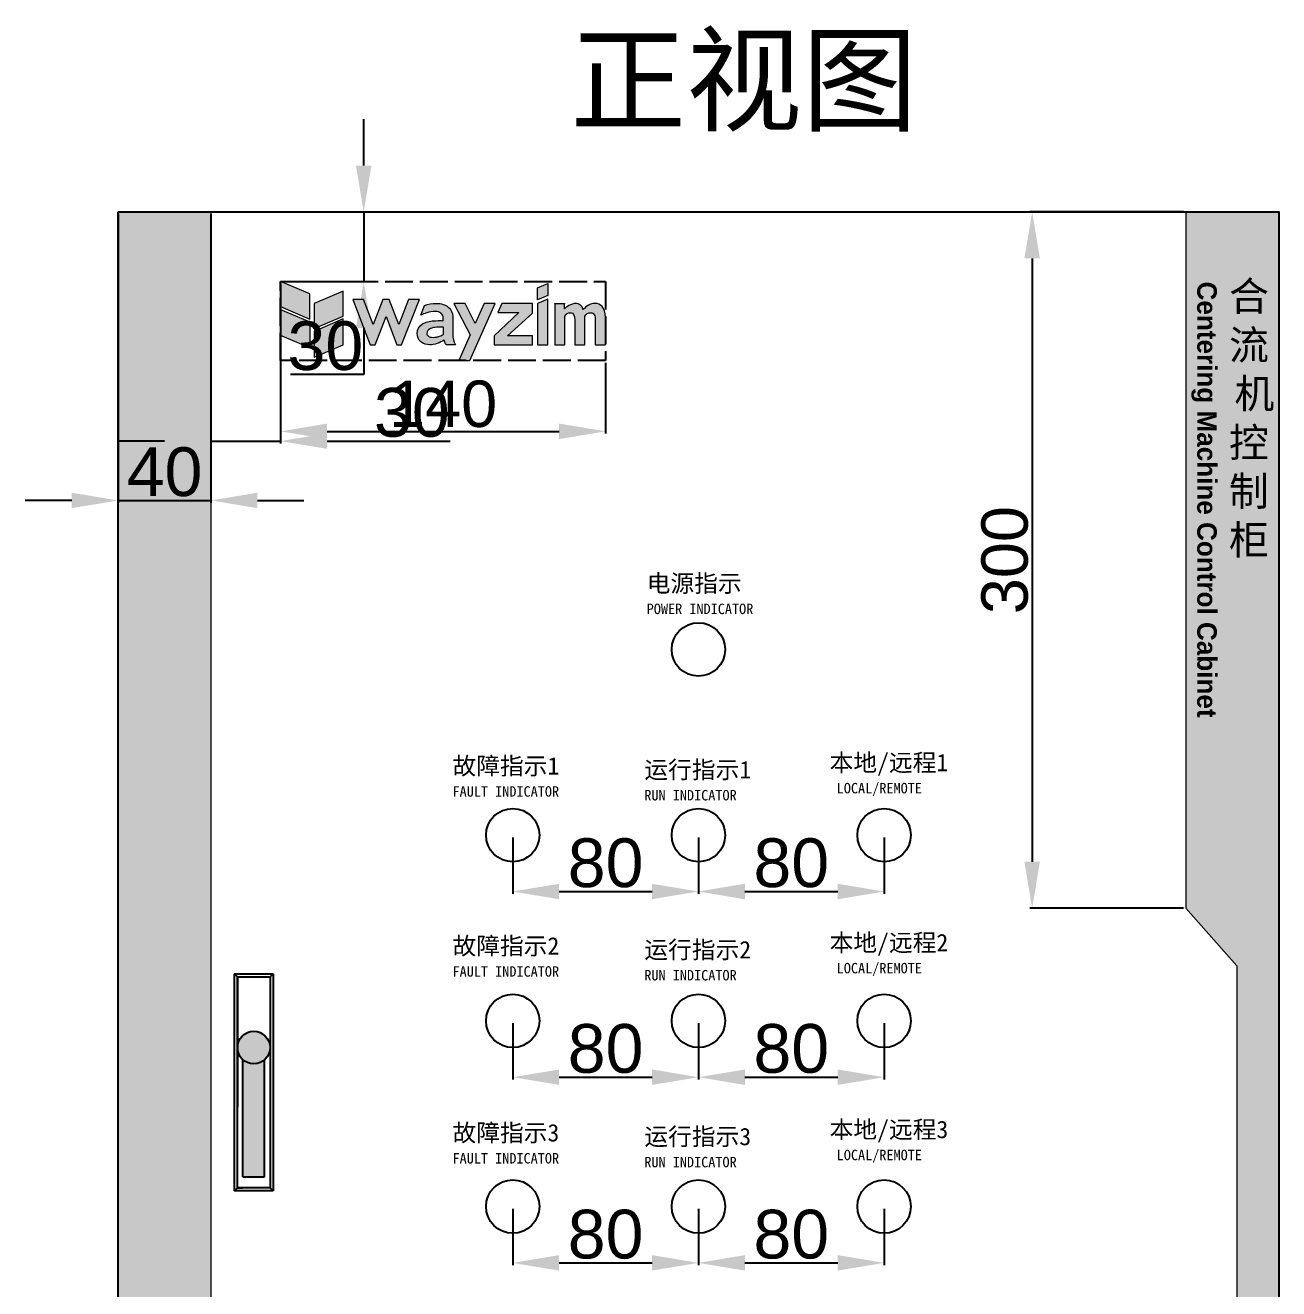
# Model space of a CAD drawing. Header units: millimetres. Extents: x -3630 to 1270, y -52213 to -49192.
# Drawn here: x -440 to 100, y -51801 to -51256 of the extents above; entities that cross this region are included whole.
import ezdxf

# ---------------------------------------------------------------- set-up
doc = ezdxf.new("R2010")
doc.units = ezdxf.units.MM
doc.linetypes.add('ACAD_ISO02W100', pattern=[15, 12, -3])
doc.layers.add('7', color=7, linetype='Continuous')
doc.layers.add('RA_SYMS', color=7, linetype='Continuous')
doc.layers.add('图层 1', color=7, linetype='Continuous', lineweight=0)
doc.layers.add('标注', color=3, linetype='Continuous', lineweight=0)
doc.styles.get("Standard").update_dxf_attribs({"font": 'arial.ttf'})
doc.dimstyles.new('ISO-25$0', dxfattribs={"dimscale": 2, "dimtxt": 6, "dimasz": 6, "dimexe": 0.5, "dimexo": 0.5, "dimgap": 0.762, "dimtad": 1, "dimtoh": 1, "dimdsep": 46, "dimtxsty": 'Standard', "dimcen": 2.5, "dimclrd": 1, "dimclre": 1, "dimclrt": 1, "dimadec": 0, "dimazin": 0, "dimtfac": 1, "dimtmove": 0, "dimatfit": 3, "dimfxl": 1, "dimtzin": 0, "dimarcsym": 0})

# ---------------------------------------------------------------- blocks, each defined once
blk = doc.blocks.new('MBS')
h = blk.add_hatch(color=7)
h.paths.add_polyline_path([(7096.3, -7942.2, 1), (7066.3, -7942.2, 1)])
h.paths.add_polyline_path([(7091.3, -7953.4, -0.381966), (7071.3, -7953.4), (7071.3, -8061.2), (7091.3, -8061.2)])
at = {"color": 7}
for p, q in [((7063.3, -7874.2), (7066.3, -7874.2)), ((7066.3, -7877.2), (7063.3, -7874.2)), ((7063.3, -7874.2), (7063.3, -8074.2)), ((7066.3, -7874.2), (7096.3, -7874.2)), ((7066.3, -7877.2), (7096.3, -7877.2)), ((7066.3, -8071.2), (7066.3, -7877.2)), ((7066.3, -7877.2), (7066.3, -7997.2)), ((7066.3, -7877.2), (7066.3, -7927.2)), ((7096.3, -7874.2), (7099.3, -7874.2)), ((7096.3, -7877.2), (7099.3, -7874.2)), ((7096.3, -7877.2), (7096.3, -8071.2)), ((7099.3, -7874.2), (7099.3, -8074.2)), ((7071.3, -8061.2), (7071.3, -7953.4)), ((7091.3, -8061.2), (7091.3, -7953.4)), ((7071.3, -8061.2), (7091.3, -8061.2)), ((7066.3, -8071.2), (7063.3, -8074.2)), ((7066.3, -8074.2), (7063.3, -8074.2)), ((7066.3, -8071.2), (7071.3, -8071.2)), ((7096.3, -8071.2), (7066.3, -8071.2)), ((7096.3, -8074.2), (7066.3, -8074.2)), ((7096.3, -8071.2), (7091.3, -8071.2)), ((7096.3, -8071.2), (7099.3, -8074.2)), ((7099.3, -8074.2), (7096.3, -8074.2))]:
    blk.add_line(p, q, dxfattribs=at)
blk.add_circle((7081.3, -7942.2), 15, dxfattribs=at)
blk = doc.blocks.new('*D116')
at = {"layer": 'Defpoints', "color": 0, "transparency": 16777216}
for p in [(-399.77, -51336.67), (-359.77, -51336.67), (-359.77, -51460.97)]:
    blk.add_point(p, dxfattribs=at)
at = {"layer": '标注', "lineweight": -2, "transparency": 16777216}
for p, q in [((-399.77, -51337.67), (-399.77, -51461.97)), ((-359.77, -51337.67), (-359.77, -51461.97)), ((-419.77, -51460.97), (-439.77, -51460.97)), ((-399.77, -51460.97), (-359.77, -51460.97)), ((-339.77, -51460.97), (-319.77, -51460.97))]:
    blk.add_line(p, q, dxfattribs=at)
at = {"layer": '标注', "transparency": 16777216}
for points in [[(-419.77, -51457.63), (-419.77, -51464.3), (-399.77, -51460.97)], [(-339.77, -51457.63), (-339.77, -51464.3), (-359.77, -51460.97)]]:
    blk.add_solid(points, dxfattribs=at)
at = {"layer": '标注', "transparency": 16777216, "insert": (-379.77, -51448.72), "char_height": 12, "attachment_point": 5}
blk.add_mtext('{\\H1.75x;40}', dxfattribs=at)
blk = doc.blocks.new('*D108')
at = {"layer": 'Defpoints', "color": 0, "transparency": 16777216}
for p in [(-359.77, -51336.67), (-329.77, -51366.67), (-329.77, -51435.41)]:
    blk.add_point(p, dxfattribs=at)
at = {"layer": '标注', "lineweight": -2, "transparency": 16777216}
for p, q in [((-359.77, -51337.67), (-359.77, -51436.41)), ((-329.77, -51367.67), (-329.77, -51436.41)), ((-379.77, -51435.41), (-399.77, -51435.41)), ((-359.77, -51435.41), (-329.77, -51435.41)), ((-309.77, -51435.41), (-256.73, -51435.41))]:
    blk.add_line(p, q, dxfattribs=at)
at = {"layer": '标注', "transparency": 16777216}
for points in [[(-379.77, -51432.08), (-379.77, -51438.74), (-359.77, -51435.41)], [(-309.77, -51432.08), (-309.77, -51438.74), (-329.77, -51435.41)]]:
    blk.add_solid(points, dxfattribs=at)
at = {"layer": '标注', "transparency": 16777216, "insert": (-273.25, -51423.16), "char_height": 12, "attachment_point": 5}
blk.add_mtext('{\\H1.75x;30}', dxfattribs=at)
blk = doc.blocks.new('*D109')
at = {"layer": 'Defpoints', "color": 0, "transparency": 16777216}
for p in [(-359.77, -51336.67), (-329.77, -51366.67), (-293.97, -51366.67)]:
    blk.add_point(p, dxfattribs=at)
at = {"layer": '标注', "lineweight": -2, "transparency": 16777216}
for p, q in [((-293.97, -51316.67), (-293.97, -51296.67)), ((-358.77, -51336.67), (-292.97, -51336.67)), ((-293.97, -51336.67), (-293.97, -51366.67)), ((-328.77, -51366.67), (-292.97, -51366.67)), ((-293.97, -51386.67), (-293.97, -51406.67)), ((-293.97, -51406.67), (-325.49, -51406.67))]:
    blk.add_line(p, q, dxfattribs=at)
at = {"layer": '标注', "transparency": 16777216}
for points in [[(-297.31, -51316.67), (-290.64, -51316.67), (-293.97, -51336.67)], [(-297.31, -51386.67), (-290.64, -51386.67), (-293.97, -51366.67)]]:
    blk.add_solid(points, dxfattribs=at)
at = {"layer": '标注', "transparency": 16777216, "insert": (-310.49, -51394.42), "char_height": 12, "attachment_point": 5}
blk.add_mtext('{\\H1.75x;30}', dxfattribs=at)
blk = doc.blocks.new('Block_1')
at = {"layer": '图层 1', "true_color": 0x016297, "transparency": 33554687}
h = blk.add_hatch(color=144, dxfattribs=at)
h.dxf.hatch_style = 2
h.paths.add_polyline_path([(36.46, -77.81), (36.46, -94.92), (56.58, -103.64), (56.58, -86.35)])
at = {"layer": '图层 1', "true_color": 0x6ec6da, "transparency": 33554687}
h = blk.add_hatch(color=133, dxfattribs=at)
h.dxf.hatch_style = 2
h.paths.add_polyline_path([(59.64, -92.88), (59.64, -110.28), (79.76, -101.63), (79.76, -84.34)])
at = {"layer": '图层 1', "true_color": 0x016297, "transparency": 33554687}
h = blk.add_hatch(color=144, dxfattribs=at)
h.dxf.hatch_style = 2
h.paths.add_polyline_path([(36.46, -97.07), (56.58, -105.61), (56.58, -123.49), (36.46, -114.95)])
h = blk.add_hatch(color=144, dxfattribs=at)
h.dxf.hatch_style = 2
h.paths.add_polyline_path([(59.64, -112.21), (59.64, -130.02), (79.76, -121.48), (79.76, -103.6)])
at = {"layer": '图层 1'}
for points in [[(36.46, -77.81), (36.46, -94.92), (56.58, -103.64), (56.58, -86.35)], [(59.64, -92.88), (59.64, -110.28), (79.76, -101.63), (79.76, -84.34)], [(36.46, -97.07), (56.58, -105.61), (56.58, -123.49), (36.46, -114.95)], [(59.64, -112.21), (59.64, -130.02), (79.76, -121.48), (79.76, -103.6)]]:
    blk.add_lwpolyline(points, close=True, dxfattribs=at)
blk = doc.blocks.new('Block_3')
at = {"layer": '图层 1', "true_color": 0x016297, "transparency": 33554687}
h = blk.add_hatch(color=144, dxfattribs=at)
h.dxf.hatch_style = 2
edge = h.paths.add_edge_path()
edge.add_spline(control_points=[(253.68, -121.48), (253.68, -121.48), (253.68, -104.47), (253.68, -104.47), (253.68, -102.93), (253.44, -101.68), (252.96, -100.72), (252.47, -99.77), (251.8, -99.46), (250.99, -99.29), (248.79, -98.84), (247.2, -100.51), (246.41, -101.76), (246.41, -101.76), (246.41, -121.48), (246.41, -121.48), (246.41, -121.48), (239.57, -121.48), (239.57, -121.48), (239.57, -121.48), (239.57, -104.47), (239.57, -104.47), (239.57, -100.55), (238.14, -99.46), (237.33, -99.29), (234.55, -98.73), (233.26, -100.67), (232.76, -101.76), (232.76, -101.76), (232.76, -121.48), (232.76, -121.48), (232.76, -121.48), (225.71, -121.48), (225.71, -121.48), (225.71, -121.48), (225.71, -93.18), (225.71, -93.18), (225.71, -93.18), (232.37, -93.18), (232.37, -93.18), (232.37, -93.18), (232.37, -96.73), (232.37, -96.73), (233.68, -95.42), (236.68, -92.88), (240.66, -92.88), (242.25, -92.88), (244.71, -94.11), (245.21, -97.27), (245.92, -96.59), (248.61, -92.88), (253.94, -92.88), (256.59, -92.88), (260.79, -95.48), (260.79, -102.65), (260.79, -102.65), (260.79, -121.48), (260.79, -121.48), (260.79, -121.48), (253.68, -121.48), (253.68, -121.48)], knot_values=[0, 0, 0, 0, 1, 1, 1, 2, 2, 2, 3, 3, 3, 4, 4, 4, 5, 5, 5, 6, 6, 6, 7, 7, 7, 8, 8, 8, 9, 9, 9, 10, 10, 10, 11, 11, 11, 12, 12, 12, 13, 13, 13, 14, 14, 14, 15, 15, 15, 16, 16, 16, 17, 17, 17, 18, 18, 18, 19, 19, 19, 20, 20, 20, 20], degree=3, periodic=0)
h = blk.add_hatch(color=144, dxfattribs=at)
h.dxf.hatch_style = 2
h.paths.add_polyline_path([(232.37, -93.23), (225.71, -93.23), (225.71, -92.88), (232.37, -92.88)])
at = {"layer": '图层 1'}
blk.add_lwpolyline([(232.37, -93.23), (225.71, -93.23), (225.71, -92.88), (232.37, -92.88)], close=True, dxfattribs=at)
blk.add_open_spline([(253.68, -121.48), (253.68, -121.48), (253.68, -104.47), (253.68, -104.47), (253.68, -102.93), (253.44, -101.68), (252.96, -100.72), (252.47, -99.77), (251.8, -99.46), (250.99, -99.29), (248.79, -98.84), (247.2, -100.51), (246.41, -101.76), (246.41, -101.76), (246.41, -121.48), (246.41, -121.48), (246.41, -121.48), (239.57, -121.48), (239.57, -121.48), (239.57, -121.48), (239.57, -104.47), (239.57, -104.47), (239.57, -100.55), (238.14, -99.46), (237.33, -99.29), (234.55, -98.73), (233.26, -100.67), (232.76, -101.76), (232.76, -101.76), (232.76, -121.48), (232.76, -121.48), (232.76, -121.48), (225.71, -121.48), (225.71, -121.48), (225.71, -121.48), (225.71, -93.18), (225.71, -93.18), (225.71, -93.18), (232.37, -93.18), (232.37, -93.18), (232.37, -93.18), (232.37, -96.73), (232.37, -96.73), (233.68, -95.42), (236.68, -92.88), (240.66, -92.88), (242.25, -92.88), (244.71, -94.11), (245.21, -97.27), (245.92, -96.59), (248.61, -92.88), (253.94, -92.88), (256.59, -92.88), (260.79, -95.48), (260.79, -102.65), (260.79, -102.65), (260.79, -121.48), (260.79, -121.48), (260.79, -121.48), (253.68, -121.48), (253.68, -121.48)], degree=3, knots=[0, 0, 0, 0, 1, 1, 1, 2, 2, 2, 3, 3, 3, 4, 4, 4, 5, 5, 5, 6, 6, 6, 7, 7, 7, 8, 8, 8, 9, 9, 9, 10, 10, 10, 11, 11, 11, 12, 12, 12, 13, 13, 13, 14, 14, 14, 15, 15, 15, 16, 16, 16, 17, 17, 17, 18, 18, 18, 19, 19, 19, 20, 20, 20, 20], dxfattribs=at)
blk = doc.blocks.new('Block_2')
at = {"layer": '图层 1', "true_color": 0x6ec6da, "transparency": 33554687}
h = blk.add_hatch(color=133, dxfattribs=at)
h.dxf.hatch_style = 2
h.paths.add_polyline_path([(213.85, -82.13), (220.87, -79.15), (220.86, -87.46), (213.85, -90.43)])
at = {"layer": '图层 1', "true_color": 0x016297, "transparency": 33554687}
h = blk.add_hatch(color=144, dxfattribs=at)
h.dxf.hatch_style = 2
edge = h.paths.add_edge_path()
edge.add_spline(control_points=[(119.97, -121.48), (119.97, -121.48), (116.79, -121.48), (116.79, -121.48), (116.79, -121.48), (109.26, -101.96), (109.26, -101.96), (109.26, -101.96), (101.75, -121.48), (101.75, -121.48), (101.75, -121.48), (98.37, -121.48), (98.37, -121.48), (98.37, -121.48), (86.35, -90.23), (86.35, -90.23), (86.35, -90.23), (93.78, -90.23), (93.78, -90.23), (93.78, -90.23), (100.42, -107.51), (100.42, -107.51), (100.42, -107.51), (107.09, -90.23), (107.09, -90.23), (107.09, -90.23), (111.48, -90.23), (111.48, -90.23), (111.48, -90.23), (118.14, -107.49), (118.14, -107.49), (118.14, -107.49), (124.78, -90.23), (124.78, -90.23), (124.78, -90.23), (132.23, -90.23), (132.23, -90.23), (132.23, -90.23), (119.97, -121.48), (119.97, -121.48)], knot_values=[0, 0, 0, 0, 1, 1, 1, 2, 2, 2, 3, 3, 3, 4, 4, 4, 5, 5, 5, 6, 6, 6, 7, 7, 7, 8, 8, 8, 9, 9, 9, 10, 10, 10, 11, 11, 11, 12, 12, 12, 13, 13, 13, 13], degree=3, periodic=0)
h = blk.add_hatch(color=144, dxfattribs=at)
h.dxf.hatch_style = 2
edge = h.paths.add_edge_path()
edge.add_spline(control_points=[(148.9, -114.19), (148.65, -114.35), (148.28, -114.55), (147.82, -114.8), (147.35, -115.04), (146.78, -115.29), (146.1, -115.54), (145.42, -115.8), (144.72, -116), (144, -116.13), (143.27, -116.26), (142.51, -116.32), (141.7, -116.32), (140.25, -116.32), (139.17, -116.06), (138.46, -115.54), (137.75, -115.03), (137.4, -114.31), (137.4, -113.37), (137.4, -112.05), (138.22, -111.02), (139.87, -110.28), (141.22, -109.7), (142.7, -109.37), (144.31, -109.29), (145.92, -109.21), (147.45, -109.17), (148.9, -109.17), (148.9, -109.17), (148.9, -114.19), (148.9, -114.19)], knot_values=[0, 0, 0, 0, 1, 1, 1, 2, 2, 2, 3, 3, 3, 4, 4, 4, 5, 5, 5, 6, 6, 6, 7, 7, 7, 8, 8, 8, 9, 9, 9, 10, 10, 10, 10], degree=3, periodic=0)
edge = h.paths.add_edge_path()
edge.add_spline(control_points=[(155.46, -116.11), (155.46, -116.11), (155.46, -104.2), (155.46, -104.2), (155.46, -100.18), (154.38, -97.27), (152.23, -95.5), (150.1, -93.75), (147.63, -92.88), (143.78, -92.88), (140.91, -92.88), (138.25, -93.37), (135.78, -94.35), (135.78, -94.35), (133.24, -100.91), (133.24, -100.91), (135.2, -100.06), (139.25, -98.4), (143.12, -98.4), (144.83, -98.4), (146.18, -98.8), (147.16, -99.59), (148.18, -100.35), (148.68, -101.56), (148.68, -103.2), (148.68, -103.2), (148.68, -104.82), (148.68, -104.82), (148.62, -104.82), (148.22, -104.8), (147.5, -104.75), (146.77, -104.7), (143.64, -104.74), (142.24, -104.87), (140.84, -105), (139.44, -105.24), (138.03, -105.58), (136.61, -105.93), (135.43, -106.42), (134.48, -107.06), (132.04, -108.74), (130.82, -110.88), (130.82, -113.48), (130.82, -115.92), (131.64, -117.88), (133.29, -119.33), (134.94, -120.79), (137.59, -121.48), (139.21, -121.48), (141.18, -121.48), (142.58, -121.19), (144.55, -120.52), (146.45, -119.89), (148.04, -119.08), (149.26, -118.36), (149.92, -120.36), (150.85, -121.48), (150.85, -121.48), (150.85, -121.48), (157.25, -121.48), (157.25, -121.48), (157.18, -121.44), (155.46, -118.56), (155.46, -116.11)], knot_values=[0, 0, 0, 0, 1, 1, 1, 2, 2, 2, 3, 3, 3, 4, 4, 4, 5, 5, 5, 6, 6, 6, 7, 7, 7, 8, 8, 8, 9, 9, 9, 10, 10, 10, 11, 11, 11, 12, 12, 12, 13, 13, 13, 14, 14, 14, 15, 15, 15, 16, 16, 16, 17, 17, 17, 18, 18, 18, 19, 19, 19, 20, 20, 20, 21, 21, 21, 21], degree=3, periodic=0)
h = blk.add_hatch(color=144, dxfattribs=at)
h.dxf.hatch_style = 2
edge = h.paths.add_edge_path()
edge.add_spline(control_points=[(167.11, -132.34), (167.11, -132.34), (159.52, -132.34), (159.52, -132.34), (159.52, -132.34), (167.37, -114.57), (167.37, -114.57), (167.37, -114.57), (156.03, -92.88), (156.03, -92.88), (156.03, -92.88), (163.89, -92.88), (163.89, -92.88), (163.89, -92.88), (170.8, -106.79), (170.8, -106.79), (170.8, -106.79), (176.94, -92.88), (176.94, -92.88), (176.94, -92.88), (184.52, -92.88), (184.52, -92.88), (184.52, -92.88), (167.11, -132.34), (167.11, -132.34)], knot_values=[0, 0, 0, 0, 1, 1, 1, 2, 2, 2, 3, 3, 3, 4, 4, 4, 5, 5, 5, 6, 6, 6, 7, 7, 7, 8, 8, 8, 8], degree=3, periodic=0)
h = blk.add_hatch(color=144, dxfattribs=at)
h.dxf.hatch_style = 2
edge = h.paths.add_edge_path()
edge.add_spline(control_points=[(193.08, -115.15), (193.08, -115.15), (210.31, -115.15), (210.31, -115.15), (210.31, -115.15), (210.31, -121.48), (210.31, -121.48), (210.31, -121.48), (183.9, -121.48), (183.9, -121.48), (183.9, -121.48), (183.9, -115.2), (183.9, -115.2), (183.9, -115.2), (201.01, -99.21), (201.01, -99.21), (201.01, -99.21), (186.3, -99.21), (186.3, -99.21), (186.3, -99.21), (189.13, -92.88), (189.13, -92.88), (189.13, -92.88), (210.31, -92.88), (210.31, -92.88), (210.31, -92.88), (210.31, -99.51), (210.31, -99.51), (210.31, -99.51), (193.08, -115.15), (193.08, -115.15)], knot_values=[0, 0, 0, 0, 1, 1, 1, 2, 2, 2, 3, 3, 3, 4, 4, 4, 5, 5, 5, 6, 6, 6, 7, 7, 7, 8, 8, 8, 9, 9, 9, 10, 10, 10, 10], degree=3, periodic=0)
h = blk.add_hatch(color=144, dxfattribs=at)
h.dxf.hatch_style = 2
edge = h.paths.add_edge_path()
edge.add_spline(control_points=[(213.78, -121.48), (213.78, -121.48), (213.78, -92.88), (213.78, -92.88), (213.78, -92.88), (220.94, -89.97), (220.94, -89.97), (220.94, -89.97), (220.94, -121.48), (220.94, -121.48), (220.94, -121.48), (213.78, -121.48), (213.78, -121.48)], knot_values=[0, 0, 0, 0, 1, 1, 1, 2, 2, 2, 3, 3, 3, 4, 4, 4, 4], degree=3, periodic=0)
at = {"layer": '图层 1'}
blk.add_lwpolyline([(213.85, -82.13), (220.87, -79.15), (220.86, -87.46), (213.85, -90.43)], close=True, dxfattribs=at)
for points, knots in [([(119.97, -121.48), (119.97, -121.48), (116.79, -121.48), (116.79, -121.48), (116.79, -121.48), (109.26, -101.96), (109.26, -101.96), (109.26, -101.96), (101.75, -121.48), (101.75, -121.48), (101.75, -121.48), (98.37, -121.48), (98.37, -121.48), (98.37, -121.48), (86.35, -90.23), (86.35, -90.23), (86.35, -90.23), (93.78, -90.23), (93.78, -90.23), (93.78, -90.23), (100.42, -107.51), (100.42, -107.51), (100.42, -107.51), (107.09, -90.23), (107.09, -90.23), (107.09, -90.23), (111.48, -90.23), (111.48, -90.23), (111.48, -90.23), (118.14, -107.49), (118.14, -107.49), (118.14, -107.49), (124.78, -90.23), (124.78, -90.23), (124.78, -90.23), (132.23, -90.23), (132.23, -90.23), (132.23, -90.23), (119.97, -121.48), (119.97, -121.48)], [0, 0, 0, 0, 1, 1, 1, 2, 2, 2, 3, 3, 3, 4, 4, 4, 5, 5, 5, 6, 6, 6, 7, 7, 7, 8, 8, 8, 9, 9, 9, 10, 10, 10, 11, 11, 11, 12, 12, 12, 13, 13, 13, 13]), ([(155.46, -116.11), (155.46, -116.11), (155.46, -104.2), (155.46, -104.2), (155.46, -100.18), (154.38, -97.27), (152.23, -95.5), (150.1, -93.75), (147.63, -92.88), (143.78, -92.88), (140.91, -92.88), (138.25, -93.37), (135.78, -94.35), (135.78, -94.35), (133.24, -100.91), (133.24, -100.91), (135.2, -100.06), (139.25, -98.4), (143.12, -98.4), (144.83, -98.4), (146.18, -98.8), (147.16, -99.59), (148.18, -100.35), (148.68, -101.56), (148.68, -103.2), (148.68, -103.2), (148.68, -104.82), (148.68, -104.82), (148.62, -104.82), (148.22, -104.8), (147.5, -104.75), (146.77, -104.7), (143.64, -104.74), (142.24, -104.87), (140.84, -105), (139.44, -105.24), (138.03, -105.58), (136.61, -105.93), (135.43, -106.42), (134.48, -107.06), (132.04, -108.74), (130.82, -110.88), (130.82, -113.48), (130.82, -115.92), (131.64, -117.88), (133.29, -119.33), (134.94, -120.79), (137.59, -121.48), (139.21, -121.48), (141.18, -121.48), (142.58, -121.19), (144.55, -120.52), (146.45, -119.89), (148.04, -119.08), (149.26, -118.36), (149.92, -120.36), (150.85, -121.48), (150.85, -121.48), (150.85, -121.48), (157.25, -121.48), (157.25, -121.48), (157.18, -121.44), (155.46, -118.56), (155.46, -116.11)], [0, 0, 0, 0, 1, 1, 1, 2, 2, 2, 3, 3, 3, 4, 4, 4, 5, 5, 5, 6, 6, 6, 7, 7, 7, 8, 8, 8, 9, 9, 9, 10, 10, 10, 11, 11, 11, 12, 12, 12, 13, 13, 13, 14, 14, 14, 15, 15, 15, 16, 16, 16, 17, 17, 17, 18, 18, 18, 19, 19, 19, 20, 20, 20, 21, 21, 21, 21]), ([(167.11, -132.34), (167.11, -132.34), (159.52, -132.34), (159.52, -132.34), (159.52, -132.34), (167.37, -114.57), (167.37, -114.57), (167.37, -114.57), (156.03, -92.88), (156.03, -92.88), (156.03, -92.88), (163.89, -92.88), (163.89, -92.88), (163.89, -92.88), (170.8, -106.79), (170.8, -106.79), (170.8, -106.79), (176.94, -92.88), (176.94, -92.88), (176.94, -92.88), (184.52, -92.88), (184.52, -92.88), (184.52, -92.88), (167.11, -132.34), (167.11, -132.34)], [0, 0, 0, 0, 1, 1, 1, 2, 2, 2, 3, 3, 3, 4, 4, 4, 5, 5, 5, 6, 6, 6, 7, 7, 7, 8, 8, 8, 8]), ([(193.08, -115.15), (193.08, -115.15), (210.31, -115.15), (210.31, -115.15), (210.31, -115.15), (210.31, -121.48), (210.31, -121.48), (210.31, -121.48), (183.9, -121.48), (183.9, -121.48), (183.9, -121.48), (183.9, -115.2), (183.9, -115.2), (183.9, -115.2), (201.01, -99.21), (201.01, -99.21), (201.01, -99.21), (186.3, -99.21), (186.3, -99.21), (186.3, -99.21), (189.13, -92.88), (189.13, -92.88), (189.13, -92.88), (210.31, -92.88), (210.31, -92.88), (210.31, -92.88), (210.31, -99.51), (210.31, -99.51), (210.31, -99.51), (193.08, -115.15), (193.08, -115.15)], [0, 0, 0, 0, 1, 1, 1, 2, 2, 2, 3, 3, 3, 4, 4, 4, 5, 5, 5, 6, 6, 6, 7, 7, 7, 8, 8, 8, 9, 9, 9, 10, 10, 10, 10]), ([(213.78, -121.48), (213.78, -121.48), (213.78, -92.88), (213.78, -92.88), (213.78, -92.88), (220.94, -89.97), (220.94, -89.97), (220.94, -89.97), (220.94, -121.48), (220.94, -121.48), (220.94, -121.48), (213.78, -121.48), (213.78, -121.48)], [0, 0, 0, 0, 1, 1, 1, 2, 2, 2, 3, 3, 3, 4, 4, 4, 4]), ([(148.9, -114.19), (148.65, -114.35), (148.28, -114.55), (147.82, -114.8), (147.35, -115.04), (146.78, -115.29), (146.1, -115.54), (145.42, -115.8), (144.72, -116), (144, -116.13), (143.27, -116.26), (142.51, -116.32), (141.7, -116.32), (140.25, -116.32), (139.17, -116.06), (138.46, -115.54), (137.75, -115.03), (137.4, -114.31), (137.4, -113.37), (137.4, -112.05), (138.22, -111.02), (139.87, -110.28), (141.22, -109.7), (142.7, -109.37), (144.31, -109.29), (145.92, -109.21), (147.45, -109.17), (148.9, -109.17), (148.9, -109.17), (148.9, -114.19), (148.9, -114.19)], [0, 0, 0, 0, 1, 1, 1, 2, 2, 2, 3, 3, 3, 4, 4, 4, 5, 5, 5, 6, 6, 6, 7, 7, 7, 8, 8, 8, 9, 9, 9, 10, 10, 10, 10])]:
    blk.add_open_spline(points, degree=3, knots=knots, dxfattribs=at)
blk.add_blockref('Block_3', (0, 0), dxfattribs=at)
blk = doc.blocks.new('Block_0')
at = {"layer": '图层 1'}
for name in ['Block_1', 'Block_2']:
    blk.add_blockref(name, (0, 0), dxfattribs=at)
blk = doc.blocks.new('*D110')
at = {"layer": 'Defpoints', "color": 0, "transparency": 16777216}
for p in [(-329.77, -51400.71), (-189.77, -51400.71), (-189.77, -51431.19)]:
    blk.add_point(p, dxfattribs=at)
at = {"layer": '标注', "lineweight": -2, "transparency": 16777216}
for p, q in [((-329.77, -51401.71), (-329.77, -51432.19)), ((-189.77, -51401.71), (-189.77, -51432.19)), ((-309.77, -51431.19), (-209.77, -51431.19))]:
    blk.add_line(p, q, dxfattribs=at)
at = {"layer": '标注', "transparency": 16777216}
for points in [[(-309.77, -51427.85), (-309.77, -51434.52), (-329.77, -51431.19)], [(-209.77, -51427.85), (-209.77, -51434.52), (-189.77, -51431.19)]]:
    blk.add_solid(points, dxfattribs=at)
at = {"layer": '标注', "transparency": 16777216, "insert": (-259.77, -51419.45), "char_height": 12, "attachment_point": 5}
blk.add_mtext('{\\H1.66667x;140}', dxfattribs=at)
blk = doc.blocks.new('*D111')
at = {"layer": 'Defpoints', "color": 0, "transparency": 16777216}
for p in [(-229.77, -51685.17), (-149.77, -51685.17), (-149.77, -51709.45)]:
    blk.add_point(p, dxfattribs=at)
at = {"layer": '标注', "lineweight": -2, "transparency": 16777216}
for p, q in [((-229.77, -51686.17), (-229.77, -51710.45)), ((-149.77, -51686.17), (-149.77, -51710.45)), ((-209.77, -51709.45), (-169.77, -51709.45))]:
    blk.add_line(p, q, dxfattribs=at)
at = {"layer": '标注', "transparency": 16777216}
for points in [[(-209.77, -51706.11), (-209.77, -51712.78), (-229.77, -51709.45)], [(-169.77, -51706.11), (-169.77, -51712.78), (-149.77, -51709.45)]]:
    blk.add_solid(points, dxfattribs=at)
at = {"layer": '标注', "transparency": 16777216, "insert": (-189.77, -51697.2), "char_height": 12, "attachment_point": 5}
blk.add_mtext('{\\H1.75x;80}', dxfattribs=at)
blk = doc.blocks.new('*D112')
at = {"layer": 'Defpoints', "color": 0, "transparency": 16777216}
for p in [(-149.77, -51685.17), (-69.77, -51685.17), (-69.77, -51709.45)]:
    blk.add_point(p, dxfattribs=at)
at = {"layer": '标注', "lineweight": -2, "transparency": 16777216}
for p, q in [((-149.77, -51686.17), (-149.77, -51710.45)), ((-69.77, -51686.17), (-69.77, -51710.45)), ((-129.77, -51709.45), (-89.77, -51709.45))]:
    blk.add_line(p, q, dxfattribs=at)
at = {"layer": '标注', "transparency": 16777216}
for points in [[(-129.77, -51706.11), (-129.77, -51712.78), (-149.77, -51709.45)], [(-89.77, -51706.11), (-89.77, -51712.78), (-69.77, -51709.45)]]:
    blk.add_solid(points, dxfattribs=at)
at = {"layer": '标注', "transparency": 16777216, "insert": (-109.77, -51697.2), "char_height": 12, "attachment_point": 5}
blk.add_mtext('{\\H1.75x;80}', dxfattribs=at)
blk = doc.blocks.new('*D113')
at = {"layer": 'Defpoints', "color": 0, "transparency": 16777216}
for p in [(-229.77, -51605.17), (-149.77, -51605.17), (-149.77, -51629.45)]:
    blk.add_point(p, dxfattribs=at)
at = {"layer": '标注', "lineweight": -2, "transparency": 16777216}
for p, q in [((-229.77, -51606.17), (-229.77, -51630.45)), ((-149.77, -51606.17), (-149.77, -51630.45)), ((-209.77, -51629.45), (-169.77, -51629.45))]:
    blk.add_line(p, q, dxfattribs=at)
at = {"layer": '标注', "transparency": 16777216}
for points in [[(-209.77, -51626.11), (-209.77, -51632.78), (-229.77, -51629.45)], [(-169.77, -51626.11), (-169.77, -51632.78), (-149.77, -51629.45)]]:
    blk.add_solid(points, dxfattribs=at)
at = {"layer": '标注', "transparency": 16777216, "insert": (-189.77, -51617.2), "char_height": 12, "attachment_point": 5}
blk.add_mtext('{\\H1.75x;80}', dxfattribs=at)
blk = doc.blocks.new('*D114')
at = {"layer": 'Defpoints', "color": 0, "transparency": 16777216}
for p in [(-149.77, -51605.17), (-69.77, -51605.17), (-69.77, -51629.45)]:
    blk.add_point(p, dxfattribs=at)
at = {"layer": '标注', "lineweight": -2, "transparency": 16777216}
for p, q in [((-149.77, -51606.17), (-149.77, -51630.45)), ((-69.77, -51606.17), (-69.77, -51630.45)), ((-129.77, -51629.45), (-89.77, -51629.45))]:
    blk.add_line(p, q, dxfattribs=at)
at = {"layer": '标注', "transparency": 16777216}
for points in [[(-129.77, -51626.11), (-129.77, -51632.78), (-149.77, -51629.45)], [(-89.77, -51626.11), (-89.77, -51632.78), (-69.77, -51629.45)]]:
    blk.add_solid(points, dxfattribs=at)
at = {"layer": '标注', "transparency": 16777216, "insert": (-109.77, -51617.2), "char_height": 12, "attachment_point": 5}
blk.add_mtext('{\\H1.75x;80}', dxfattribs=at)
blk = doc.blocks.new('*D115')
at = {"layer": 'Defpoints', "color": 0, "transparency": 16777216}
for p in [(60.22, -51336.67), (-6, -51636.66), (60.22, -51636.66)]:
    blk.add_point(p, dxfattribs=at)
at = {"layer": '标注', "lineweight": -2, "transparency": 16777216}
for p, q in [((59.22, -51336.67), (-7, -51336.67)), ((-6, -51356.67), (-6, -51616.66)), ((59.22, -51636.66), (-7, -51636.66))]:
    blk.add_line(p, q, dxfattribs=at)
at = {"layer": '标注', "transparency": 16777216}
for points in [[(-9.34, -51356.67), (-2.67, -51356.67), (-6, -51336.67)], [(-9.34, -51616.66), (-2.67, -51616.66), (-6, -51636.66)]]:
    blk.add_solid(points, dxfattribs=at)
at = {"layer": '标注', "transparency": 16777216, "insert": (-17.75, -51486.67), "char_height": 12, "attachment_point": 5, "rotation": 90}
blk.add_mtext('{\\H1.66667x;300}', dxfattribs=at)
blk = doc.blocks.new('*D106')
at = {"layer": 'Defpoints', "color": 0, "transparency": 16777216}
for p in [(-229.77, -51765.17), (-149.77, -51765.17), (-149.77, -51789.45)]:
    blk.add_point(p, dxfattribs=at)
at = {"layer": '标注', "lineweight": -2, "transparency": 16777216}
for p, q in [((-229.77, -51766.17), (-229.77, -51790.45)), ((-149.77, -51766.17), (-149.77, -51790.45)), ((-209.77, -51789.45), (-169.77, -51789.45))]:
    blk.add_line(p, q, dxfattribs=at)
at = {"layer": '标注', "transparency": 16777216}
for points in [[(-209.77, -51786.11), (-209.77, -51792.78), (-229.77, -51789.45)], [(-169.77, -51786.11), (-169.77, -51792.78), (-149.77, -51789.45)]]:
    blk.add_solid(points, dxfattribs=at)
at = {"layer": '标注', "transparency": 16777216, "insert": (-189.77, -51777.2), "char_height": 12, "attachment_point": 5}
blk.add_mtext('{\\H1.75x;80}', dxfattribs=at)
blk = doc.blocks.new('*D107')
at = {"layer": 'Defpoints', "color": 0, "transparency": 16777216}
for p in [(-149.77, -51765.17), (-69.77, -51765.17), (-69.77, -51789.45)]:
    blk.add_point(p, dxfattribs=at)
at = {"layer": '标注', "lineweight": -2, "transparency": 16777216}
for p, q in [((-149.77, -51766.17), (-149.77, -51790.45)), ((-69.77, -51766.17), (-69.77, -51790.45)), ((-129.77, -51789.45), (-89.77, -51789.45))]:
    blk.add_line(p, q, dxfattribs=at)
at = {"layer": '标注', "transparency": 16777216}
for points in [[(-129.77, -51786.11), (-129.77, -51792.78), (-149.77, -51789.45)], [(-89.77, -51786.11), (-89.77, -51792.78), (-69.77, -51789.45)]]:
    blk.add_solid(points, dxfattribs=at)
at = {"layer": '标注', "transparency": 16777216, "insert": (-109.77, -51777.2), "char_height": 12, "attachment_point": 5}
blk.add_mtext('{\\H1.75x;80}', dxfattribs=at)

msp = doc.modelspace()

# ---------------------------------------------------------------- hatches: boundary and pattern name
at = {"layer": '图层 1', "transparency": 33554687}
h = msp.add_hatch(color=252, dxfattribs=at)
h.dxf.hatch_style = 2
h.paths.add_polyline_path([(-359.775, -52086.675), (-399.775, -52086.675), (-399.775, -51336.675), (-359.775, -51336.675)])
h = msp.add_hatch(color=252, dxfattribs=at)
h.dxf.hatch_style = 2
h.paths.add_polyline_path([(100.225, -51336.675), (60.225, -51336.675), (60.225, -51636.66), (82.225, -51661.468), (82.225, -52086.646), (100.225, -52086.646), (100.225, -51386.646)])

# ---------------------------------------------------------------- linework, layer by layer
msp.add_lwpolyline([(-399.775, -51336.675), (100.225, -51336.675), (100.225, -52086.675), (-399.775, -52086.675)], close=True)
at = {"linetype": 'ACAD_ISO02W100'}
msp.add_lwpolyline([(-329.775, -51366.675), (-189.775, -51366.675), (-189.775, -51400.707), (-329.775, -51400.707)], close=True, dxfattribs=at)
for centre in [(-149.775, -51525.175), (-229.775, -51605.175), (-149.775, -51605.175), (-69.775, -51605.175), (-229.775, -51685.175), (-149.775, -51685.175), (-69.775, -51685.175), (-229.775, -51765.175), (-149.775, -51765.175), (-69.775, -51765.175)]:
    msp.add_circle(centre, 11.5)
at = {"layer": '图层 1'}
msp.add_lwpolyline([(-359.775, -52086.675), (-399.775, -52086.675), (-399.775, -51336.675), (-359.775, -51336.675)], close=True, dxfattribs=at)
msp.add_lwpolyline([(100.225, -51336.675), (60.225, -51336.675), (60.225, -51636.66), (82.225, -51661.468), (82.225, -52086.646), (100.225, -52086.646), (100.225, -51386.646)], dxfattribs=at)

# ---------------------------------------------------------------- block references
at = {"layer": 'RA_SYMS', "color": 0, "xscale": 0.4680676800000001, "yscale": 0.4680676800000001, "zscale": 0.4680676800000001}
msp.add_blockref('MBS', (-3655.885, -47979.195), dxfattribs=at)
at = {"layer": '图层 1', "xscale": 0.6241084165477889, "yscale": 0.6241084165477889, "zscale": 0.6241084165477889}
msp.add_blockref('Block_0', (-352.532, -51318.112), dxfattribs=at)

# ---------------------------------------------------------------- texts
at = {"insert": (73.518, -51366.675), "char_height": 8.4, "attachment_point": 1, "rotation": 270}
msp.add_mtext_dynamic_manual_height_columns('{\\fHarmonyOS Sans SC|b1|i0|c134|p2;Centering Machine Control Cabinet}', width=316.12877, gutter_width=68.25, heights=[0], dxfattribs=at)
at = {"attachment_point": 1}
for s, width, insert, char_height in [('\\pxqc;{\\fHarmonyOS Sans SC Medium|b0|i0|c134|p2;  \\fSimSun|b0|i0|c134|p2;合流\\fHarmonyOS Sans SC Medium|b0|i0|c134|p2;   \\fSimSun|b0|i0|c134|p2;机控制柜}', 21.90705, (76.447, -51366.675), 12.6), ('{\\fSimSun|b0|i0|c134|p2;电源指示\\P\\H0.6x;POWER INDICATOR}', 105.4269, (-172.057, -51492.921), 7.5), ('{\\fSimSun|b0|i0|c134|p2;故障指示1\\P\\H0.6x;FAULT INDICATOR}', 105.4269, (-255.723, -51571.58), 7.5), ('{\\fSimSun|b0|i0|c134|p2;本地/远程1\\P\\H0.6x; LOCAL/REMOTE}', 105.4269, (-93.265, -51570.153), 7.5), ('{\\fSimSun|b0|i0|c134|p2;运行指示1\\P\\H0.6x;RUN INDICATOR}', 105.4269, (-173.081, -51573.209), 7.5), ('{\\fSimSun|b0|i0|c134|p2;本地/远程2\\P\\H0.6x; LOCAL/REMOTE}', 105.4269, (-93.265, -51647.711), 7.5), ('{\\fSimSun|b0|i0|c134|p2;故障指示2\\P\\H0.6x;FAULT INDICATOR}', 105.4269, (-255.723, -51649.137), 7.5), ('{\\fSimSun|b0|i0|c134|p2;运行指示2\\P\\H0.6x;RUN INDICATOR}', 105.4269, (-173.081, -51650.766), 7.5), ('{\\fSimSun|b0|i0|c134|p2;故障指示3\\P\\H0.6x;FAULT INDICATOR}', 105.4269, (-255.723, -51729.633), 7.5), ('{\\fSimSun|b0|i0|c134|p2;本地/远程3\\P\\H0.6x; LOCAL/REMOTE}', 105.4269, (-93.265, -51728.207), 7.5), ('{\\fSimSun|b0|i0|c134|p2;运行指示3\\P\\H0.6x;RUN INDICATOR}', 105.4269, (-173.081, -51731.262), 7.5)]:
    msp.add_mtext_dynamic_manual_height_columns(s, width=width, gutter_width=12.5, heights=[0], dxfattribs=dict(at, insert=insert, char_height=char_height))
at = {"layer": '7', "insert": (-204.977, -51261.474), "char_height": 36.56779, "attachment_point": 1}
msp.add_mtext_dynamic_manual_height_columns('{\\fSimSun|b0|i0|c134|p2;正视图}', width=386.2881, gutter_width=18.284, heights=[0], dxfattribs=at)

# ---------------------------------------------------------------- dimensions: what is measured, and where the dimension line sits
at = {"layer": '标注'}
for base, p1, p2, text, override, picture, middle in [((-293.972, -51366.675), (-359.775, -51336.675), (-329.775, -51366.675), '{\\H1.75x;<>}', {"dimasz": 10, "dimclrd": 256, "dimclre": 256, "dimclrt": 256}, '*D109', (-310.494, -51394.422)), ((-6.004, -51636.66), (60.225, -51336.675), (60.225, -51636.66), '{\\H1.66667x;<>}', {"dimasz": 10, "dimdec": 1, "dimclrd": 256, "dimclre": 256, "dimclrt": 256}, '*D115', (-17.747, -51486.667))]:
    dim = msp.add_linear_dim(base=base, p1=p1, p2=p2, angle=90, text=text, dimstyle='ISO-25$0', override=override, dxfattribs=at)
    dim.commit()
    dim.dimension.update_dxf_attribs({"geometry": picture, "text_midpoint": middle})
for base, p1, p2, text, picture, middle in [((-359.775, -51460.967), (-399.775, -51336.675), (-359.775, -51336.675), '{\\H1.75x;<>}', '*D116', (-379.775, -51448.721)), ((-329.775, -51435.41), (-359.775, -51336.675), (-329.775, -51366.675), '{\\H1.75x;<>}', '*D108', (-273.253, -51423.157)), ((-189.775, -51431.186), (-329.775, -51400.707), (-189.775, -51400.707), '{\\H1.66667x;<>}', '*D110', (-259.775, -51419.45))]:
    dim = msp.add_linear_dim(base=base, p1=p1, p2=p2, text=text, dimstyle='ISO-25$0', override={"dimasz": 10, "dimclrd": 256, "dimclre": 256, "dimclrt": 256}, dxfattribs=at)
    dim.commit()
    dim.dimension.update_dxf_attribs({"geometry": picture, "text_midpoint": middle})
for base, p1, p2, picture, middle in [((-149.775, -51629.447), (-229.775, -51605.175), (-149.775, -51605.175), '*D113', (-189.775, -51629.447)), ((-69.775, -51629.447), (-149.775, -51605.175), (-69.775, -51605.175), '*D114', (-109.775, -51629.447)), ((-149.775, -51709.447), (-229.775, -51685.175), (-149.775, -51685.175), '*D111', (-189.775, -51709.447)), ((-69.775, -51709.447), (-149.775, -51685.175), (-69.775, -51685.175), '*D112', (-109.775, -51709.447)), ((-149.775, -51789.447), (-229.775, -51765.175), (-149.775, -51765.175), '*D106', (-189.775, -51789.447)), ((-69.775, -51789.447), (-149.775, -51765.175), (-69.775, -51765.175), '*D107', (-109.775, -51789.447))]:
    dim = msp.add_linear_dim(base=base, p1=p1, p2=p2, text='{\\H1.75x;<>}', dimstyle='ISO-25$0', override={"dimasz": 10, "dimclrd": 256, "dimclre": 256, "dimclrt": 256}, dxfattribs=at)
    dim.commit()
    dim.dimension.update_dxf_attribs({"geometry": picture, "text_midpoint": middle, "dimtype": 160})

doc.saveas('drawing.dxf')
